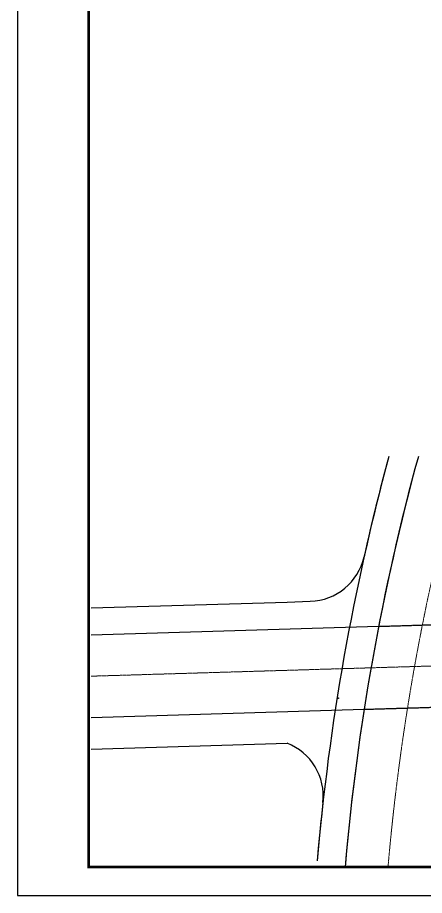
# Model space of a CAD drawing. Header units: inches. Extents: x 393 to 1582, y 246 to 1188.
# Drawn here: x 393.1 to 536.1, y 245.6 to 554.2 of the extents above; entities that cross this region are included whole.
import ezdxf

# ---------------------------------------------------------------- set-up
doc = ezdxf.new("R2010")
doc.units = ezdxf.units.IN
doc.header["$MEASUREMENT"] = 0
doc.linetypes.add('CENTERX2', pattern=[4, 2.5, -0.5, 0.5, -0.5])
doc.linetypes.add('DASH', pattern=[0.35, 0.25, -0.1])
for name, color, linetype in [('83', 8, 'Continuous'), ('roadradiu', 3, 'Continuous'), ('TK', 7, 'Continuous')]:
    doc.layers.add(name, color=color, linetype=linetype)
doc.layers.add('ROAD', color=1, linetype='Continuous', lineweight=25)
doc.layers.add('ROAD-CENTER', color=7, linetype='CENTERX2', lineweight=18)

msp = doc.modelspace()

# ---------------------------------------------------------------- hatches: boundary and pattern name
h = msp.add_hatch(color=0)
edge = h.paths.add_edge_path()
edge.add_ellipse((505.782, 314.877), major_axis=(0.0884, 0.0884), ratio=1, start_angle=315, end_angle=495)
edge.add_ellipse((505.782, 314.877), major_axis=(0.0884, 0.0884), ratio=1, start_angle=135, end_angle=315)

# ---------------------------------------------------------------- linework, layer by layer
at = {"color": 0}
msp.add_lwpolyline([(393.055, 245.578), (1582.055, 245.578), (1582.055, 1086.578), (393.055, 1086.578)], close=True, dxfattribs=at)
at = {"color": 0, "const_width": 1}
msp.add_lwpolyline([(418.055, 255.578), (1572.055, 255.578), (1572.055, 1076.578), (418.055, 1076.578)], close=True, dxfattribs=at)
at = {"color": 0}
msp.add_ellipse((505.782, 314.877, 19.26), major_axis=(0.0884, 0.0884), ratio=1, start_param=5.497787143738786, end_param=11.78097245091837, dxfattribs=at)
at = {"layer": '83', "color": 0, "linetype": 'Continuous'}
for points in [[(418.976, 337.164), (519.984, 340.182)], [(418.976, 308.151), (514.911, 311.018)]]:
    msp.add_lwpolyline(points, dxfattribs=at)
at = {"layer": '83', "color": 0, "linetype": 'DASH'}
for points in [[(520.295, 340.191), (551.001, 341.109)], [(515.066, 311.022), (545.862, 311.942)]]:
    msp.add_lwpolyline(points, dxfattribs=at)
at = {"layer": 'ROAD', "color": 0}
for p, q in [((487.801, 348.725), (495.94, 348.968)), ((418.976, 346.668), (487.801, 348.725)), ((418.976, 297.057), (487.801, 299.113))]:
    msp.add_line(p, q, dxfattribs=at)
for centre, start, end in [((495.342, 368.959), 271.71144, 347.41033), ((480.541, 280.478), 353.59645, 68.71422)]:
    msp.add_arc(centre, 20, start, end, dxfattribs=at)
at = {"layer": 'ROAD-CENTER', "color": 5, "ltscale": 0.1}
msp.add_line((418.976, 322.658), (548.131, 326.517), dxfattribs=at)
msp.add_arc((1306.66, 187.762), 786.306, 154.874693, 175.052981, dxfattribs=at)
at = {"layer": 'roadradiu', "color": 0, "ltscale": 0.3}
for points in [[(523.588, 399.93, 0.0445919), (498.377, 257.724)], [(533.954, 399.93, 0.0458453), (508.229, 255.568)], [(533.954, 399.93, 0.0454394), (508.339, 256.862)], [(500.416, 278.247, 0.0063554), (498.377, 257.724)]]:
    msp.add_lwpolyline(points, format="xyb", dxfattribs=at)
msp.add_arc((1306.66, 187.762), 811.306, 164.840025, 167.410329, dxfattribs=at)
at = {"layer": 'TK', "color": 0}
msp.add_lwpolyline([(1582.055, 245.578), (1582.055, 1086.578), (393.055, 1086.578), (393.055, 245.578)], close=True, dxfattribs=at)
at = {"layer": 'TK', "color": 0, "const_width": 1}
msp.add_lwpolyline([(418.055, 1076.578), (418.055, 255.578), (1572.055, 255.578), (1572.055, 1076.578)], close=True, dxfattribs=at)

doc.saveas('drawing.dxf')
